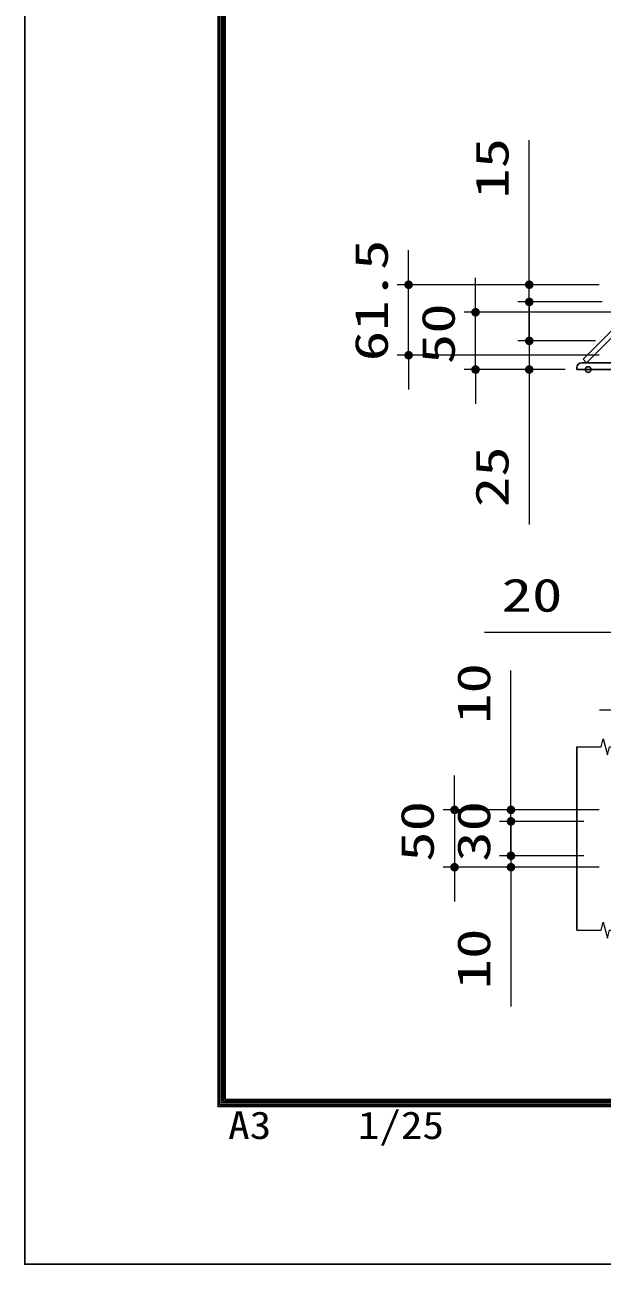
# Model space of a CAD drawing. Units: millimetres, scale not verified. Extents: x -5250 to 5250, y -3712 to 3712.
# Drawn here: x -5250 to -4242, y -3712 to -1551 of the extents above; entities that cross this region are included whole.
import ezdxf
from ezdxf.enums import TextEntityAlignment as Align

# ---------------------------------------------------------------- set-up
doc = ezdxf.new("R2010")
doc.units = ezdxf.units.MM
doc.header["$LTSCALE"] = 20
doc.header["$PDMODE"] = 32
doc.header["$PDSIZE"] = 10
for name, color, linetype, lineweight in [('0-0_D-TTL', 7, 'Continuous', 25), ('0-4_D-BMK', 2, 'Continuous', 13), ('0-5_D-STR1', 1, 'Continuous', 25), ('0-6_D-STR-DIM', 7, 'Continuous', 13), ('0-7_0', 7, 'Continuous', 25)]:
    doc.layers.add(name, color=color, linetype=linetype, lineweight=lineweight)
doc.layers.add('0-8_Defpoints', color=7, linetype='Continuous')
doc.styles.add('ＭＳ ゴシック', font='')
doc.styles.get('ＭＳ ゴシック').set_extended_font_data('MS Gothic')

# ---------------------------------------------------------------- blocks, each defined once
blk = doc.blocks.new('L50x6')
at = {"layer": '0-7_0'}
for p, q in [((-509.3, 490.7), (-509.3, -509.3)), ((-479.3, 490.7), (-509.3, 490.7)), ((-389.3, 400.7), (-389.3, -259.3)), ((-259.3, -389.3), (400.7, -389.3)), ((-509.3, -509.3), (490.7, -509.3)), ((490.7, -509.3), (490.7, -479.3))]:
    blk.add_line(p, q, dxfattribs=at)
for centre, radius, start, end in [((-479.3, 400.7), 90, 0, 90), ((-259.3, -259.3), 130, 180, 270), ((400.7, -479.3), 90, 0, 90)]:
    blk.add_arc(centre, radius, start, end, dxfattribs=at)
blk = doc.blocks.new('_DotSmall')
at = {"layer": '0-7_0'}
for points in [[(0, 0), (-2.5, 0), (-2.48, 0.313)], [(0, 0), (-2.48, -0.313), (-2.5, 0)], [(0, 0), (-2.48, 0.313), (-2.421, 0.622)], [(0, 0), (-2.421, -0.622), (-2.48, -0.313)], [(0, 0), (-2.421, 0.622), (-2.324, 0.92)], [(0, 0), (-2.324, -0.92), (-2.421, -0.622)], [(0, 0), (-2.324, 0.92), (-2.191, 1.204)], [(0, 0), (-2.191, -1.204), (-2.324, -0.92)], [(0, 0), (-2.191, 1.204), (-2.023, 1.469)], [(0, 0), (-2.023, -1.469), (-2.191, -1.204)], [(0, 0), (-2.023, 1.469), (-1.822, 1.711)], [(0, 0), (-1.822, -1.711), (-2.023, -1.469)], [(0, 0), (-1.822, 1.711), (-1.594, 1.926)], [(0, 0), (-1.594, -1.926), (-1.822, -1.711)], [(0, 0), (-1.594, 1.926), (-1.34, 2.111)], [(0, 0), (-1.34, -2.111), (-1.594, -1.926)], [(0, 0), (-1.34, 2.111), (-1.064, 2.262)], [(0, 0), (-1.064, -2.262), (-1.34, -2.111)], [(0, 0), (-1.064, 2.262), (-0.773, 2.378)], [(0, 0), (-0.773, -2.378), (-1.064, -2.262)], [(0, 0), (-0.773, 2.378), (-0.468, 2.456)], [(0, 0), (-0.468, -2.456), (-0.773, -2.378)], [(0, 0), (-0.468, 2.456), (-0.157, 2.495)], [(0, 0), (-0.157, -2.495), (-0.468, -2.456)], [(0, 0), (-0.157, 2.495), (0.157, 2.495)], [(0, 0), (0.157, -2.495), (-0.157, -2.495)], [(0, 0), (0.157, 2.495), (0.468, 2.456)], [(0, 0), (0.468, 2.456), (0.773, 2.378)], [(0, 0), (0.773, 2.378), (1.064, 2.262)], [(0, 0), (1.064, 2.262), (1.34, 2.111)], [(0, 0), (1.34, 2.111), (1.594, 1.926)], [(0, 0), (1.594, 1.926), (1.822, 1.711)], [(0, 0), (1.822, 1.711), (2.023, 1.469)], [(0, 0), (2.023, 1.469), (2.191, 1.204)], [(0, 0), (2.191, 1.204), (2.324, 0.92)], [(0, 0), (2.324, 0.92), (2.421, 0.622)], [(0, 0), (2.421, 0.622), (2.48, 0.313)], [(0, 0), (2.48, 0.313), (2.5, 0)], [(0, 0), (0.468, -2.456), (0.157, -2.495)], [(0, 0), (0.773, -2.378), (0.468, -2.456)], [(0, 0), (1.064, -2.262), (0.773, -2.378)], [(0, 0), (1.34, -2.111), (1.064, -2.262)], [(0, 0), (1.594, -1.926), (1.34, -2.111)], [(0, 0), (1.822, -1.711), (1.594, -1.926)], [(0, 0), (2.023, -1.469), (1.822, -1.711)], [(0, 0), (2.191, -1.204), (2.023, -1.469)], [(0, 0), (2.324, -0.92), (2.191, -1.204)], [(0, 0), (2.421, -0.622), (2.324, -0.92)], [(0, 0), (2.48, -0.313), (2.421, -0.622)], [(0, 0), (2.5, 0), (2.48, -0.313)]]:
    blk.add_solid(points, dxfattribs=at)

msp = doc.modelspace()

# ---------------------------------------------------------------- linework, layer by layer
at = {"layer": '0-0_D-TTL', "color": 2}
msp.add_lwpolyline([(-5250, 3712.5), (5250, 3712.5), (5250, -3712.5), (-5250, -3712.5)], close=True, dxfattribs=at)
at = {"layer": '0-0_D-TTL'}
for points in [[(-4912.5, 3437.5), (4912.5, 3437.5), (4912.5, -3437.5), (-4912.5, -3437.5)], [(-4909.38, 3434.37), (4909.37, 3434.37), (4909.37, -3434.37), (-4909.38, -3434.37)], [(-4906.25, 3431.25), (4906.25, 3431.25), (4906.25, -3431.25), (-4906.25, -3431.25)], [(-4903.13, 3428.12), (4903.12, 3428.12), (4903.12, -3428.12), (-4903.13, -3428.12)], [(-4900, 3425), (4900, 3425), (4900, -3425), (-4900, -3425)]]:
    msp.add_lwpolyline(points, close=True, dxfattribs=at)
at = {"layer": '0-4_D-BMK'}
for points in [[(-4286.74, -2810.06), (-4244.24, -2810.06), (-4240.49, -2796.07), (-4232.99, -2824.06), (-4229.24, -2810.06), (-4186.74, -2810.06)], [(-4286.74, -3130.06), (-4244.24, -3130.06), (-4240.49, -3116.07), (-4232.99, -3144.06), (-4229.24, -3130.06), (-4186.74, -3130.06)]]:
    msp.add_lwpolyline(points, dxfattribs=at)
at = {"layer": '0-5_D-STR1'}
for p, q in [((-4275.45, -2134.01), (-4207.74, -2066.3)), ((-4269.45, -2140.01), (-4226.74, -2097.3)), ((-4269.45, -2140.01), (-4275.45, -2134.01)), ((-4286.74, -2810.06), (-4286.74, -2863.15)), ((-4286.74, -2863.15), (-4286.74, -3130.06))]:
    msp.add_line(p, q, dxfattribs=at)
at = {"layer": '0-6_D-STR-DIM'}
for p, q in [((-4369.52, -2004.01), (-4369.52, -1752.01)), ((-4580.08, -2004.01), (-4580.08, -1944.01)), ((-4247.74, -2004.01), (-4600.08, -2004.01)), ((-4580.08, -2127.01), (-4580.08, -2004.01)), ((-4463.27, -2052.01), (-4463.27, -1992.01)), ((-4247.74, -2004.01), (-4389.52, -2004.01)), ((-4369.52, -2034.01), (-4369.52, -2004.01)), ((-4209.74, -2052.01), (-4483.27, -2052.01)), ((-4463.27, -2152.01), (-4463.27, -2052.01)), ((-4242.38, -2034.01), (-4389.52, -2034.01)), ((-4369.52, -2034.01), (-4369.52, -2094.01)), ((-4369.52, -2102.01), (-4369.52, -2042.01)), ((-4254.04, -2102.01), (-4389.52, -2102.01)), ((-4369.52, -2102.01), (-4369.52, -2152.01)), ((-4247.74, -2127.01), (-4600.08, -2127.01)), ((-4580.08, -2127.01), (-4580.08, -2187.01)), ((-4306.74, -2152.01), (-4483.27, -2152.01)), ((-4463.27, -2152.01), (-4463.27, -2212.01)), ((-4306.74, -2152.01), (-4389.52, -2152.01)), ((-4369.52, -2152.01), (-4369.52, -2422.01)), ((-4186.74, -2610.56), (-4447.74, -2610.56)), ((-4401.46, -2920.06), (-4401.46, -2677.06)), ((-4186.74, -2746.25), (-4246.74, -2746.25)), ((-4499.97, -2920.06), (-4499.97, -2860.06)), ((-4401.46, -2940.06), (-4401.46, -2880.06)), ((-4247.74, -2920.06), (-4519.97, -2920.06)), ((-4499.97, -2920.06), (-4499.97, -3020.06)), ((-4247.74, -2920.06), (-4421.46, -2920.06)), ((-4274.04, -2940.06), (-4421.46, -2940.06)), ((-4274.04, -2940.06), (-4421.46, -2940.06)), ((-4401.46, -2940.06), (-4401.46, -2920.06)), ((-4401.46, -2940.06), (-4401.46, -3000.06)), ((-4401.46, -2940.06), (-4401.46, -3000.06)), ((-4401.46, -3000.06), (-4401.46, -2940.06)), ((-4274.04, -3000.06), (-4421.46, -3000.06)), ((-4274.04, -3000.06), (-4421.46, -3000.06)), ((-4401.46, -3000.06), (-4401.46, -3060.06)), ((-4401.46, -3000.06), (-4401.46, -3020.06)), ((-4247.74, -3020.06), (-4519.97, -3020.06)), ((-4499.97, -3020.06), (-4499.97, -3080.06)), ((-4247.74, -3020.06), (-4421.46, -3020.06)), ((-4401.46, -3020.06), (-4401.46, -3263.06))]:
    msp.add_line(p, q, dxfattribs=at)
at = {"layer": '0-8_Defpoints'}
for p in [(-4580.08, -2004.01), (-4369.52, -2004.01), (-4463.27, -2052.01), (-4369.52, -2152.01), (-4266.74, -2152.01), (-4401.46, -2940.06), (-4401.46, -3000.06), (-4499.97, -3020.06), (-4401.46, -3020.06)]:
    msp.add_point(p, dxfattribs=at)

# ---------------------------------------------------------------- block references
at = {"layer": '0-5_D-STR1', "xscale": -0.1, "yscale": 0.1}
msp.add_blockref('L50x6', (-4237.67, -2101.08), dxfattribs=at)
at = {"layer": '0-6_D-STR-DIM', "xscale": 3, "yscale": 3}
for p, rotation in [((-4580.08, -2004.01), 270), ((-4369.52, -2004.01), 270), ((-4369.52, -2034.01), 90), ((-4463.27, -2052.01), 270), ((-4369.52, -2102.01), 270), ((-4580.08, -2127.01), 90), ((-4463.27, -2152.01), 90), ((-4369.52, -2152.01), 90), ((-4499.97, -2920.06), 270), ((-4401.46, -2920.06), 270), ((-4401.46, -2940.06), 90), ((-4401.46, -2940.06), 270), ((-4401.46, -3000.06), 90), ((-4401.46, -3000.06), 270), ((-4499.97, -3020.06), 90), ((-4401.46, -3020.06), 90)]:
    msp.add_blockref('_DotSmall', p, dxfattribs=dict(at, rotation=rotation))

# ---------------------------------------------------------------- texts
at = {"layer": '0-0_D-TTL', "style": 'ＭＳ ゴシック', "width": 1.15}
msp.add_text('A3\u3000\u30001/25', height=48.11, dxfattribs=at).set_placement((-4895.11, -3508.51), align=Align.BOTTOM_LEFT)
at = {"layer": '0-6_D-STR-DIM', "style": 'ＭＳ ゴシック', "width": 1.35}
for s, p in [('15', (-4388.42, -1854.01)), ('61.5', (-4598.98, -2137.51)), ('50', (-4482.17, -2142.51)), ('25', (-4388.42, -2392.01)), ('10', (-4420.36, -2770.06)), ('50', (-4518.86, -3010.56)), ('30', (-4420.36, -3010.56)), ('10', (-4420.36, -3233.06))]:
    msp.add_text(s, height=57.77, rotation=90, dxfattribs=at).set_placement(p, align=Align.BOTTOM_LEFT)
msp.add_text('20', height=57.77, dxfattribs=at).set_placement((-4417.74, -2591.66), align=Align.BOTTOM_LEFT)

doc.saveas('drawing.dxf')
